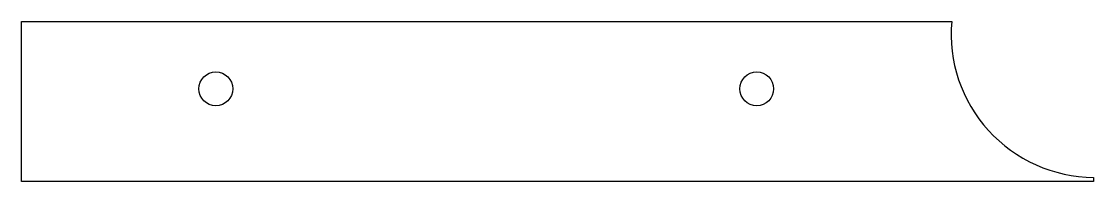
# Model space of a CAD drawing. Header units: millimetres. Extents: x -127 to 0, y -10 to 10.
import ezdxf

# ---------------------------------------------------------------- set-up
doc = ezdxf.new("R2010")
doc.units = ezdxf.units.MM
doc.layers.add('Sketch008', color=7, linetype='CONTINUOUS')

msp = doc.modelspace()

# ---------------------------------------------------------------- linework, layer by layer
at = {"layer": 'Sketch008'}
for p, q in [((-127, 9.5), (-16.9337, 9.5)), ((-127, -9.5), (-127, 9.5)), ((-0.15, -9.5), (-127, -9.5)), ((-0.15, -8.99934), (-0.15, -9.5))]:
    msp.add_line(p, q, dxfattribs=at)
for centre in [(-104, 1.5), (-40, 1.5)]:
    msp.add_circle(centre, 2, dxfattribs=at)
msp.add_arc((0, 8), 17, 174.938, -90.5056, dxfattribs=at)

doc.saveas('drawing.dxf')
